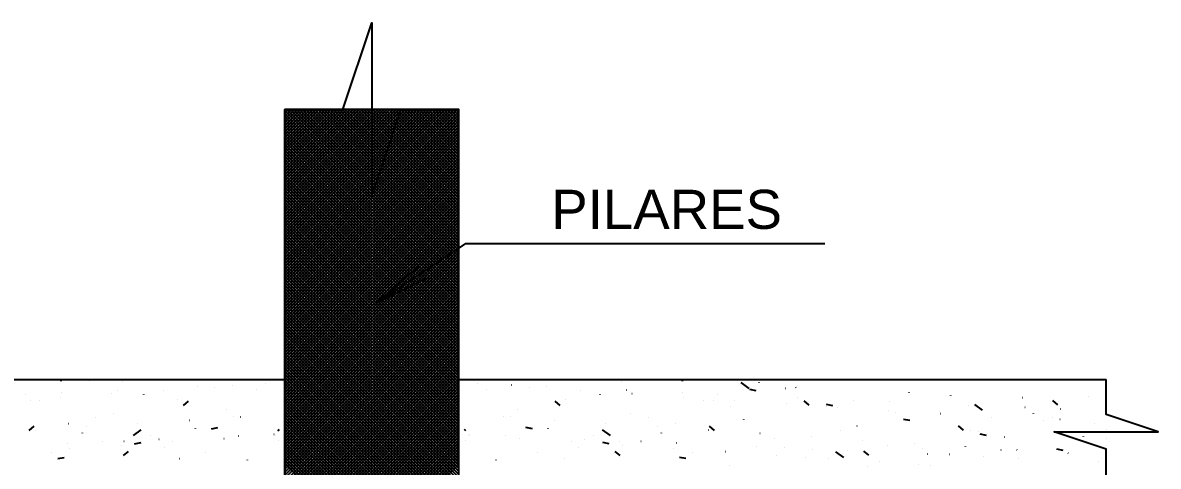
# Model space of a CAD drawing. Extents: x 0 to 119, y 0 to 84.
# Drawn here: x 44.99 to 50.22, y 37.44 to 39.49 of the extents above; entities that cross this region are included whole.
import ezdxf

# ---------------------------------------------------------------- set-up
doc = ezdxf.new("R2010")
doc.units = 0
doc.header["$MEASUREMENT"] = 0
for name, color, linetype in [('10', 252, 'CONTINUOUS'), ('29', 9, 'CONTINUOUS'), ('3', 7, 'CONTINUOUS'), ('32', 250, 'CONTINUOUS'), ('6', 178, 'CONTINUOUS')]:
    doc.layers.add(name, color=color, linetype=linetype)
doc.styles.add('TQS_ARIAL', font='arial.ttf')

msp = doc.modelspace()

# ---------------------------------------------------------------- linework, layer by layer
at = {"layer": '10', "color": 252, "linetype": 'Continuous'}
for p, q in [((45.166172, 37.834315), (45.166237, 37.834811)), ((45.294608, 37.838385), (45.297531, 37.840837)), ((45.448875, 37.830387), (45.449363, 37.830495)), ((45.792132, 37.808237), (45.792632, 37.808258)), ((45.872236, 37.805479), (45.872541, 37.805876)), ((45.954478, 37.815325), (45.954977, 37.815347)), ((46.108789, 37.820789), (46.109093, 37.821185)), ((47.084433, 37.820789), (47.084128, 37.821185)), ((47.238744, 37.815325), (47.238244, 37.815347)), ((47.320985, 37.805479), (47.320681, 37.805876)), ((47.401089, 37.808237), (47.400589, 37.808258)), ((47.744347, 37.830387), (47.743859, 37.830495)), ((47.898613, 37.838385), (47.89569, 37.840837)), ((48.02705, 37.834315), (48.026985, 37.834811)), ((48.333282, 37.800513), (48.296962, 37.82708)), ((48.365736, 37.789202), (48.336287, 37.794926)), ((48.379774, 37.826667), (48.379286, 37.826775)), ((48.501811, 37.799612), (48.501323, 37.79972)), ((48.548928, 37.803571), (48.548862, 37.804067)), ((49.043723, 37.839918), (49.042627, 37.840837)), ((49.971593, 37.813955), (49.971528, 37.814451)), ((45.003883, 37.773821), (45.004383, 37.773843)), ((45.025064, 37.745826), (45.025129, 37.746322)), ((45.068119, 37.745975), (45.068607, 37.746083)), ((45.162578, 37.75955), (45.162883, 37.759947)), ((45.166229, 37.780909), (45.166728, 37.780931)), ((45.399131, 37.77486), (45.399435, 37.775257)), ((45.424982, 37.792206), (45.425482, 37.792228)), ((45.546257, 37.771366), (45.546322, 37.771861)), ((45.635684, 37.79017), (45.635988, 37.790566)), ((45.703546, 37.749695), (45.704034, 37.749803)), ((46.06696, 37.793187), (46.067025, 37.793683)), ((47.126262, 37.793187), (47.126197, 37.793683)), ((47.489675, 37.749695), (47.489187, 37.749803)), ((47.557538, 37.79017), (47.557234, 37.790566)), ((47.646965, 37.771366), (47.6469, 37.771861)), ((47.768239, 37.792206), (47.76774, 37.792228)), ((47.794091, 37.77486), (47.793786, 37.775257)), ((48.026993, 37.780909), (48.026493, 37.780931)), ((48.030643, 37.75955), (48.030339, 37.759947)), ((48.125102, 37.745975), (48.124614, 37.746083)), ((48.168157, 37.745826), (48.168092, 37.746322)), ((48.189338, 37.773821), (48.188839, 37.773843)), ((48.267196, 37.744241), (48.266892, 37.744638)), ((48.556488, 37.757791), (48.555989, 37.757813)), ((48.609056, 37.72345), (48.586075, 37.742733)), ((48.815242, 37.746493), (48.814742, 37.746515)), ((49.069631, 37.781749), (49.069565, 37.782245)), ((49.261716, 37.768296), (49.261228, 37.768404)), ((49.590823, 37.75621), (49.590758, 37.756706)), ((49.754165, 37.724983), (49.731184, 37.744267)), ((49.897143, 37.764576), (49.896655, 37.764685)), ((49.976611, 37.775844), (49.976611, 37.775844)), ((49.976611, 37.746959), (49.976611, 37.746959)), ((45.729275, 37.721916), (45.752256, 37.7412)), ((45.925852, 37.704698), (45.925918, 37.705194)), ((47.267369, 37.704698), (47.267304, 37.705194)), ((47.463947, 37.721916), (47.440965, 37.7412)), ((48.247139, 37.71892), (48.246651, 37.719028)), ((48.503749, 37.728931), (48.503444, 37.729328)), ((48.719121, 37.720511), (48.689673, 37.726235)), ((48.690035, 37.715082), (48.68997, 37.715578)), ((48.740301, 37.713622), (48.739997, 37.714019)), ((48.976854, 37.698312), (48.97655, 37.698709)), ((48.977587, 37.739405), (48.977088, 37.739427)), ((49.210738, 37.693261), (49.210673, 37.693756)), ((49.344737, 37.723375), (49.344238, 37.723397)), ((49.408057, 37.699411), (49.371736, 37.725979)), ((49.603491, 37.712078), (49.602991, 37.712099)), ((49.765836, 37.70499), (49.765337, 37.705011)), ((49.976611, 37.695787), (49.976611, 37.695787)), ((49.976611, 37.695787), (49.976611, 37.695787)), ((49.976611, 37.695787), (49.976611, 37.695787)), ((45.200754, 37.638229), (45.201242, 37.638337)), ((45.322791, 37.665284), (45.323279, 37.665392)), ((45.405149, 37.682877), (45.405215, 37.683372)), ((45.51941, 37.638639), (45.519715, 37.639036)), ((45.755963, 37.653949), (45.756267, 37.654345)), ((45.958218, 37.669003), (45.958706, 37.669112)), ((45.992515, 37.669258), (45.99282, 37.669655)), ((47.200706, 37.669258), (47.200402, 37.669655)), ((47.235004, 37.669003), (47.234516, 37.669112)), ((47.437259, 37.653949), (47.436954, 37.654345)), ((47.673811, 37.638639), (47.673507, 37.639036)), ((47.788072, 37.682877), (47.788007, 37.683372)), ((47.870431, 37.665284), (47.869943, 37.665392)), ((47.992468, 37.638229), (47.99198, 37.638337)), ((48.309265, 37.657337), (48.309199, 37.657833)), ((49.007044, 37.687604), (49.006556, 37.687713)), ((49.072507, 37.65182), (49.043058, 37.657544)), ((49.213407, 37.683003), (49.213102, 37.6834)), ((49.449959, 37.667693), (49.449655, 37.66809)), ((49.642471, 37.683885), (49.641983, 37.683993)), ((49.686512, 37.652384), (49.686208, 37.652781)), ((49.73193, 37.667721), (49.731865, 37.668217)), ((49.764508, 37.65683), (49.76402, 37.656938)), ((49.923065, 37.637074), (49.92276, 37.637471)), ((45.018832, 37.606981), (45.041813, 37.626265)), ((45.046305, 37.60802), (45.046609, 37.608417)), ((45.264042, 37.594388), (45.264107, 37.594884)), ((45.282857, 37.62333), (45.283162, 37.623726)), ((45.498868, 37.582807), (45.535188, 37.609374)), ((45.784745, 37.616209), (45.78481, 37.616705)), ((45.85796, 37.613988), (45.887409, 37.619712)), ((46.145678, 37.58955), (46.146177, 37.589572)), ((46.152212, 37.584407), (46.152516, 37.584803)), ((46.163941, 37.605447), (46.170899, 37.611286)), ((47.02928, 37.605447), (47.022322, 37.611286)), ((47.041009, 37.584407), (47.040705, 37.584803)), ((47.047544, 37.58955), (47.047044, 37.589572)), ((47.335261, 37.613988), (47.305812, 37.619712)), ((47.408477, 37.616209), (47.408411, 37.616705)), ((47.694354, 37.582807), (47.658033, 37.609374)), ((47.910364, 37.62333), (47.91006, 37.623726)), ((47.929179, 37.594388), (47.929114, 37.594884)), ((48.146917, 37.60802), (48.146612, 37.608417)), ((48.174389, 37.606981), (48.151408, 37.626265)), ((48.383469, 37.59271), (48.383165, 37.593107)), ((48.752373, 37.606913), (48.751884, 37.607021)), ((48.831142, 37.626593), (48.831077, 37.627089)), ((49.319499, 37.608515), (49.296517, 37.627798)), ((49.351845, 37.604772), (49.35178, 37.605268)), ((49.3878, 37.603193), (49.387312, 37.603301)), ((49.425893, 37.583128), (49.396444, 37.588853)), ((49.976611, 37.609808), (49.976611, 37.609808)), ((49.976611, 37.609808), (49.976611, 37.609808)), ((49.976611, 37.609808), (49.976611, 37.609808)), ((45.195084, 37.548046), (45.195583, 37.548068)), ((45.357429, 37.555134), (45.357928, 37.555156)), ((45.442554, 37.538478), (45.442858, 37.538875)), ((45.455425, 37.557537), (45.455913, 37.557645)), ((45.504575, 37.545297), (45.534023, 37.551021)), ((45.577462, 37.584592), (45.57795, 37.5847)), ((45.616182, 37.566432), (45.616682, 37.566453)), ((45.679107, 37.553788), (45.679411, 37.554184)), ((45.915659, 37.569097), (45.915964, 37.569494)), ((45.983333, 37.582462), (45.983832, 37.582484)), ((46.165515, 37.558465), (46.165581, 37.55896)), ((47.027706, 37.558465), (47.027641, 37.55896)), ((47.209889, 37.582462), (47.209389, 37.582484)), ((47.277562, 37.569097), (47.277258, 37.569494)), ((47.514115, 37.553788), (47.51381, 37.554184)), ((47.577039, 37.566432), (47.57654, 37.566453)), ((47.615759, 37.584592), (47.615271, 37.5847)), ((47.688647, 37.545297), (47.659198, 37.551021)), ((47.737796, 37.557537), (47.737308, 37.557645)), ((47.750667, 37.538478), (47.750363, 37.538875)), ((47.835793, 37.555134), (47.835293, 37.555156)), ((47.998138, 37.548046), (47.997638, 37.548068)), ((48.450372, 37.568849), (48.450307, 37.569344)), ((48.620022, 37.577401), (48.619718, 37.577798)), ((48.856575, 37.562091), (48.85627, 37.562488)), ((48.97225, 37.538104), (48.972184, 37.5386)), ((49.093127, 37.546782), (49.092823, 37.547179)), ((49.509837, 37.576138), (49.509349, 37.576246)), ((49.873038, 37.579233), (49.872972, 37.579728)), ((49.976611, 37.567292), (49.976611, 37.567292)), ((49.976611, 37.538329), (49.976611, 37.538329)), ((45.122935, 37.505899), (45.123, 37.506395)), ((45.151189, 37.476606), (45.180638, 37.48233)), ((45.206001, 37.523169), (45.206306, 37.523565)), ((45.453499, 37.490512), (45.47648, 37.509796)), ((45.643638, 37.52772), (45.643703, 37.528216)), ((45.832134, 37.5039), (45.832622, 37.504008)), ((47.361088, 37.5039), (47.360599, 37.504008)), ((47.549584, 37.52772), (47.549519, 37.528216)), ((47.739723, 37.490512), (47.716741, 37.509796)), ((47.98722, 37.523169), (47.986916, 37.523565)), ((48.042033, 37.476606), (48.012584, 37.48233)), ((48.070287, 37.505899), (48.070221, 37.506395)), ((48.223773, 37.507859), (48.223468, 37.508256)), ((48.365288, 37.532016), (48.364789, 37.532038)), ((48.460325, 37.49255), (48.460021, 37.492946)), ((48.497701, 37.526221), (48.497213, 37.526329)), ((48.591479, 37.48036), (48.591414, 37.480856)), ((48.624042, 37.520719), (48.623542, 37.52074)), ((48.769129, 37.481706), (48.732808, 37.508273)), ((48.786387, 37.51363), (48.785887, 37.513652)), ((48.884832, 37.492046), (48.861851, 37.51133)), ((49.133128, 37.522501), (49.13264, 37.52261)), ((49.153537, 37.4976), (49.153038, 37.497622)), ((49.255165, 37.495446), (49.254677, 37.495555)), ((49.32968, 37.531472), (49.329376, 37.531869)), ((49.412291, 37.486303), (49.411791, 37.486325)), ((49.492952, 37.516283), (49.492887, 37.516779)), ((49.566233, 37.516163), (49.565928, 37.51656)), ((49.779279, 37.514437), (49.74983, 37.520161)), ((49.802785, 37.500853), (49.802481, 37.50125)), ((45.710097, 37.476845), (45.710585, 37.476953)), ((46.024408, 37.469976), (46.024473, 37.470472)), ((47.168813, 37.469976), (47.168748, 37.470472)), ((47.483125, 37.476845), (47.482636, 37.476953)), ((48.243029, 37.445529), (48.242541, 37.445638)), ((48.696878, 37.47724), (48.696574, 37.477637)), ((48.878456, 37.44181), (48.877968, 37.441918)), ((48.933431, 37.461931), (48.933126, 37.462327)), ((49.113357, 37.449615), (49.113292, 37.450111)), ((49.169983, 37.446621), (49.169679, 37.447018)), ((49.574636, 37.479215), (49.574136, 37.479236)), ((49.941786, 37.463185), (49.941287, 37.463206)), ((49.976611, 37.47608), (49.976611, 37.47608)), ((49.976611, 37.472657), (49.976611, 37.472657)), ((49.976611, 37.472657), (49.976611, 37.472657)), ((49.976611, 37.472657), (49.976611, 37.472657)), ((49.976611, 37.461664), (49.976611, 37.461664)), ((49.976611, 37.461664), (49.976611, 37.461664))]:
    msp.add_line(p, q, dxfattribs=at)
at = {"layer": '29', "color": 9, "linetype": 'Continuous'}
for p, q in [((46.196611, 38.291157), (46.991036, 39.085583)), ((46.196611, 38.305299), (46.976894, 39.085583)), ((46.196611, 38.319441), (46.962752, 39.085583)), ((46.196611, 38.333583), (46.94861, 39.085583)), ((46.196611, 38.347725), (46.934468, 39.085583)), ((46.196611, 38.361868), (46.920326, 39.085583)), ((46.196611, 38.37601), (46.906184, 39.085583)), ((46.196611, 38.390152), (46.892041, 39.085583)), ((46.196611, 38.404294), (46.877899, 39.085583)), ((46.196611, 38.418436), (46.863757, 39.085583)), ((46.196611, 38.432578), (46.849615, 39.085583)), ((46.196611, 38.44672), (46.835473, 39.085583)), ((46.196611, 38.460863), (46.821331, 39.085583)), ((46.196611, 38.475005), (46.807189, 39.085583)), ((46.196611, 38.489147), (46.793046, 39.085583)), ((46.196611, 38.503289), (46.778904, 39.085583)), ((46.196611, 38.517431), (46.764762, 39.085583)), ((46.196611, 38.531573), (46.75062, 39.085583)), ((46.196611, 38.545715), (46.736478, 39.085583)), ((46.196611, 38.559858), (46.722336, 39.085583)), ((46.196611, 38.574), (46.708194, 39.085583)), ((46.196611, 38.588142), (46.694051, 39.085583)), ((46.196611, 38.602284), (46.679909, 39.085583)), ((46.196611, 38.616426), (46.665767, 39.085583)), ((46.196611, 38.630568), (46.651625, 39.085583)), ((46.196611, 38.64471), (46.637483, 39.085583)), ((46.196611, 38.658852), (46.623341, 39.085583)), ((46.196611, 38.672995), (46.609199, 39.085583)), ((46.196611, 38.687137), (46.595057, 39.085583)), ((46.196611, 38.701279), (46.580914, 39.085583)), ((46.196611, 38.715421), (46.566772, 39.085583)), ((46.196611, 38.729563), (46.55263, 39.085583)), ((46.196611, 38.743705), (46.538488, 39.085583)), ((46.196611, 38.757847), (46.524346, 39.085583)), ((46.196611, 38.77199), (46.510204, 39.085583)), ((46.196611, 38.786132), (46.496062, 39.085583)), ((46.196611, 38.800274), (46.481919, 39.085583)), ((46.196611, 38.814416), (46.467777, 39.085583)), ((46.196611, 38.828558), (46.453635, 39.085583)), ((46.196611, 38.8427), (46.439493, 39.085583)), ((46.196611, 38.856842), (46.425351, 39.085583)), ((46.196611, 38.870984), (46.411209, 39.085583)), ((46.196611, 38.885127), (46.397067, 39.085583)), ((46.196611, 38.899269), (46.382924, 39.085583)), ((46.196611, 38.913411), (46.368782, 39.085583)), ((46.196611, 38.927553), (46.35464, 39.085583)), ((46.196611, 38.941695), (46.340498, 39.085583)), ((46.196611, 38.955837), (46.326356, 39.085583)), ((46.196611, 38.969979), (46.312214, 39.085583)), ((46.196611, 38.984122), (46.298072, 39.085583)), ((46.196611, 38.998264), (46.28393, 39.085583)), ((46.196611, 39.012406), (46.269787, 39.085583)), ((46.196611, 39.026548), (46.255645, 39.085583)), ((46.196611, 39.04069), (46.241503, 39.085583)), ((46.196611, 39.054832), (46.227361, 39.085583)), ((46.196611, 39.068974), (46.213219, 39.085583)), ((46.196611, 39.083117), (46.199077, 39.085583)), ((46.196611, 39.080467), (46.996611, 38.280467)), ((46.196611, 38.277015), (46.996611, 39.077015)), ((46.196611, 39.066325), (46.996611, 38.266325)), ((46.196611, 38.262873), (46.996611, 39.062873)), ((46.196611, 39.052183), (46.996611, 38.252183)), ((46.196611, 38.248731), (46.996611, 39.048731)), ((46.205637, 39.085583), (46.996611, 38.294609)), ((46.21978, 39.085583), (46.996611, 38.308751)), ((46.233922, 39.085583), (46.996611, 38.322893)), ((46.248064, 39.085583), (46.996611, 38.337036)), ((46.262206, 39.085583), (46.996611, 38.351178)), ((46.276348, 39.085583), (46.996611, 38.36532)), ((46.29049, 39.085583), (46.996611, 38.379462)), ((46.304632, 39.085583), (46.996611, 38.393604)), ((46.318775, 39.085583), (46.996611, 38.407746)), ((46.332917, 39.085583), (46.996611, 38.421888)), ((46.347059, 39.085583), (46.996611, 38.436031)), ((46.361201, 39.085583), (46.996611, 38.450173)), ((46.375343, 39.085583), (46.996611, 38.464315)), ((46.389485, 39.085583), (46.996611, 38.478457)), ((46.403627, 39.085583), (46.996611, 38.492599)), ((46.417769, 39.085583), (46.996611, 38.506741)), ((46.431912, 39.085583), (46.996611, 38.520883)), ((46.446054, 39.085583), (46.996611, 38.535026)), ((46.460196, 39.085583), (46.996611, 38.549168)), ((46.474338, 39.085583), (46.996611, 38.56331)), ((46.48848, 39.085583), (46.996611, 38.577452)), ((46.502622, 39.085583), (46.996611, 38.591594)), ((46.516764, 39.085583), (46.996611, 38.605736)), ((46.530907, 39.085583), (46.996611, 38.619878)), ((46.545049, 39.085583), (46.996611, 38.63402)), ((46.559191, 39.085583), (46.996611, 38.648163)), ((46.573333, 39.085583), (46.996611, 38.662305)), ((46.587475, 39.085583), (46.996611, 38.676447)), ((46.601617, 39.085583), (46.996611, 38.690589)), ((46.615759, 39.085583), (46.996611, 38.704731)), ((46.629902, 39.085583), (46.996611, 38.718873)), ((46.644044, 39.085583), (46.996611, 38.733015)), ((46.658186, 39.085583), (46.996611, 38.747158)), ((46.672328, 39.085583), (46.996611, 38.7613)), ((46.68647, 39.085583), (46.996611, 38.775442)), ((46.700612, 39.085583), (46.996611, 38.789584)), ((46.714754, 39.085583), (46.996611, 38.803726)), ((46.728896, 39.085583), (46.996611, 38.817868)), ((46.743039, 39.085583), (46.996611, 38.83201)), ((46.757181, 39.085583), (46.996611, 38.846152)), ((46.771323, 39.085583), (46.996611, 38.860295)), ((46.785465, 39.085583), (46.996611, 38.874437)), ((46.799607, 39.085583), (46.996611, 38.888579)), ((46.813749, 39.085583), (46.996611, 38.902721)), ((46.827891, 39.085583), (46.996611, 38.916863)), ((46.842034, 39.085583), (46.996611, 38.931005)), ((46.856176, 39.085583), (46.996611, 38.945147)), ((46.870318, 39.085583), (46.996611, 38.95929)), ((46.88446, 39.085583), (46.996611, 38.973432)), ((46.898602, 39.085583), (46.996611, 38.987574)), ((46.912744, 39.085583), (46.996611, 39.001716)), ((46.926886, 39.085583), (46.996611, 39.015858)), ((46.941028, 39.085583), (46.996611, 39.03)), ((46.955171, 39.085583), (46.996611, 39.044142)), ((46.969313, 39.085583), (46.996611, 39.058285)), ((46.983455, 39.085583), (46.996611, 39.072427)), ((46.196611, 39.038041), (46.996611, 38.238041)), ((46.196611, 38.234588), (46.996611, 39.034588)), ((46.196611, 39.023899), (46.996611, 38.223899)), ((46.196611, 38.220446), (46.996611, 39.020446)), ((46.196611, 39.009756), (46.996611, 38.209756)), ((46.196611, 38.206304), (46.996611, 39.006304)), ((46.196611, 38.995614), (46.996611, 38.195614)), ((46.196611, 38.192162), (46.996611, 38.992162)), ((46.196611, 38.981472), (46.996611, 38.181472)), ((46.196611, 38.17802), (46.996611, 38.97802)), ((46.196611, 38.96733), (46.996611, 38.16733)), ((46.196611, 38.163878), (46.996611, 38.963878)), ((46.196611, 38.953188), (46.996611, 38.153188)), ((46.196611, 38.149736), (46.996611, 38.949736)), ((46.196611, 38.939046), (46.996611, 38.139046)), ((46.196611, 38.135593), (46.996611, 38.935593)), ((46.196611, 38.924904), (46.996611, 38.124904)), ((46.196611, 38.121451), (46.996611, 38.921451)), ((46.196611, 38.910761), (46.996611, 38.110761)), ((46.196611, 38.107309), (46.996611, 38.907309)), ((46.196611, 38.896619), (46.996611, 38.096619)), ((46.196611, 38.093167), (46.996611, 38.893167)), ((46.196611, 38.882477), (46.996611, 38.082477)), ((46.196611, 38.079025), (46.996611, 38.879025)), ((46.196611, 38.868335), (46.996611, 38.068335)), ((46.196611, 38.064883), (46.996611, 38.864883)), ((46.196611, 38.854193), (46.996611, 38.054193)), ((46.196611, 38.050741), (46.996611, 38.850741)), ((46.196611, 38.840051), (46.996611, 38.040051)), ((46.196611, 38.036598), (46.996611, 38.836598)), ((46.196611, 38.825909), (46.996611, 38.025909)), ((46.196611, 38.022456), (46.996611, 38.822456)), ((46.196611, 38.811766), (46.996611, 38.011766)), ((46.196611, 38.008314), (46.996611, 38.808314)), ((46.196611, 38.797624), (46.996611, 37.997624)), ((46.196611, 37.994172), (46.996611, 38.794172)), ((46.196611, 38.783482), (46.996611, 37.983482)), ((46.196611, 37.98003), (46.996611, 38.78003)), ((46.196611, 38.76934), (46.996611, 37.96934)), ((46.196611, 37.965888), (46.996611, 38.765888)), ((46.196611, 38.755198), (46.996611, 37.955198)), ((46.196611, 37.951746), (46.996611, 38.751746)), ((46.196611, 38.741056), (46.996611, 37.941056)), ((46.196611, 37.937604), (46.996611, 38.737604)), ((46.196611, 38.726914), (46.996611, 37.926914)), ((46.196611, 37.923461), (46.996611, 38.723461)), ((46.196611, 38.712772), (46.996611, 37.912772)), ((46.196611, 37.909319), (46.996611, 38.709319)), ((46.196611, 38.698629), (46.996611, 37.898629)), ((46.196611, 37.895177), (46.996611, 38.695177)), ((46.196611, 38.684487), (46.996611, 37.884487)), ((46.196611, 37.881035), (46.996611, 38.681035)), ((46.196611, 38.670345), (46.996611, 37.870345)), ((46.196611, 37.866893), (46.996611, 38.666893)), ((46.196611, 38.656203), (46.996611, 37.856203)), ((46.196611, 37.852751), (46.996611, 38.652751)), ((46.196611, 38.642061), (46.996611, 37.842061)), ((46.196611, 37.838609), (46.996611, 38.638609)), ((46.196611, 38.627919), (46.996611, 37.827919)), ((46.196611, 37.824466), (46.996611, 38.624466)), ((46.196611, 38.613777), (46.996611, 37.813777)), ((46.196611, 37.810324), (46.996611, 38.610324)), ((46.196611, 38.599634), (46.996611, 37.799634)), ((46.196611, 37.796182), (46.996611, 38.596182)), ((46.196611, 38.585492), (46.996611, 37.785492)), ((46.196611, 37.78204), (46.996611, 38.58204)), ((46.196611, 38.57135), (46.996611, 37.77135)), ((46.196611, 37.767898), (46.996611, 38.567898)), ((46.196611, 38.557208), (46.996611, 37.757208)), ((46.196611, 37.753756), (46.996611, 38.553756)), ((46.196611, 38.543066), (46.996611, 37.743066)), ((46.196611, 37.739614), (46.996611, 38.539614)), ((46.196611, 38.528924), (46.996611, 37.728924)), ((46.196611, 37.725472), (46.996611, 38.525472)), ((46.196611, 38.514782), (46.996611, 37.714782)), ((46.196611, 37.711329), (46.996611, 38.511329)), ((46.196611, 38.50064), (46.996611, 37.70064)), ((46.196611, 37.697187), (46.996611, 38.497187)), ((46.196611, 38.486497), (46.996611, 37.686497)), ((46.196611, 37.683045), (46.996611, 38.483045)), ((46.196611, 38.472355), (46.996611, 37.672355)), ((46.196611, 37.668903), (46.996611, 38.468903)), ((46.196611, 38.458213), (46.996611, 37.658213)), ((46.196611, 37.654761), (46.996611, 38.454761)), ((46.196611, 38.444071), (46.996611, 37.644071)), ((46.196611, 37.640619), (46.996611, 38.440619)), ((46.196611, 38.429929), (46.996611, 37.629929)), ((46.196611, 37.626477), (46.996611, 38.426477)), ((46.196611, 38.415787), (46.996611, 37.615787)), ((46.196611, 37.612334), (46.996611, 38.412334)), ((46.196611, 38.401645), (46.996611, 37.601645)), ((46.196611, 37.598192), (46.996611, 38.398192)), ((46.196611, 38.387502), (46.996611, 37.587502)), ((46.196611, 37.58405), (46.996611, 38.38405)), ((46.196611, 38.37336), (46.996611, 37.57336)), ((46.196611, 37.569908), (46.996611, 38.369908)), ((46.196611, 38.359218), (46.996611, 37.559218)), ((46.196611, 37.555766), (46.996611, 38.355766)), ((46.196611, 38.345076), (46.996611, 37.545076)), ((46.196611, 37.541624), (46.996611, 38.341624)), ((46.196611, 38.330934), (46.996611, 37.530934)), ((46.196611, 37.527482), (46.996611, 38.327482)), ((46.196611, 38.316792), (46.996611, 37.516792)), ((46.196611, 37.513339), (46.996611, 38.313339)), ((46.196611, 38.30265), (46.996611, 37.50265)), ((46.196611, 37.499197), (46.996611, 38.299197)), ((46.196611, 38.288507), (46.996611, 37.488507)), ((46.196611, 37.485055), (46.996611, 38.285055)), ((46.196611, 38.274365), (46.996611, 37.474365)), ((46.196611, 37.470913), (46.996611, 38.270913)), ((46.196611, 38.260223), (46.996611, 37.460223)), ((46.196611, 37.456771), (46.996611, 38.256771)), ((46.196611, 38.246081), (46.996611, 37.446081)), ((46.196611, 37.442629), (46.996611, 38.242629)), ((46.196611, 38.231939), (46.996611, 37.431939)), ((46.196611, 37.428487), (46.996611, 38.228487)), ((46.196611, 38.217797), (46.996611, 37.417797)), ((46.196611, 37.414345), (46.996611, 38.214345)), ((46.196611, 38.203655), (46.996611, 37.403655)), ((46.196611, 37.400202), (46.996611, 38.200202)), ((46.196611, 38.189513), (46.996611, 37.389513)), ((46.196611, 37.38606), (46.996611, 38.18606)), ((46.196611, 38.17537), (46.996611, 37.37537)), ((46.196611, 37.371918), (46.996611, 38.171918)), ((46.196611, 38.161228), (46.996611, 37.360837)), ((46.196611, 38.147086), (46.982859, 37.360837)), ((46.196611, 38.132944), (46.968717, 37.360837)), ((46.196611, 38.118802), (46.954575, 37.360837)), ((46.199672, 37.360837), (46.996611, 38.157776)), ((46.213814, 37.360837), (46.996611, 38.143634)), ((46.227957, 37.360837), (46.996611, 38.129492)), ((46.242099, 37.360837), (46.996611, 38.11535)), ((46.196611, 38.10466), (46.940433, 37.360837)), ((46.196611, 38.090518), (46.926291, 37.360837)), ((46.196611, 38.076375), (46.912149, 37.360837)), ((46.196611, 38.062233), (46.898007, 37.360837)), ((46.256241, 37.360837), (46.996611, 38.101207)), ((46.270383, 37.360837), (46.996611, 38.087065)), ((46.284525, 37.360837), (46.996611, 38.072923)), ((46.298667, 37.360837), (46.996611, 38.058781)), ((46.196611, 38.048091), (46.883864, 37.360837)), ((46.196611, 38.033949), (46.869722, 37.360837)), ((46.196611, 38.019807), (46.85558, 37.360837)), ((46.196611, 38.005665), (46.841438, 37.360837)), ((46.312809, 37.360837), (46.996611, 38.044639)), ((46.326951, 37.360837), (46.996611, 38.030497)), ((46.341094, 37.360837), (46.996611, 38.016355)), ((46.196611, 37.991523), (46.827296, 37.360837)), ((46.196611, 37.97738), (46.813154, 37.360837)), ((46.196611, 37.963238), (46.799012, 37.360837)), ((46.355236, 37.360837), (46.996611, 38.002212)), ((46.369378, 37.360837), (46.996611, 37.98807)), ((46.38352, 37.360837), (46.996611, 37.973928)), ((46.397662, 37.360837), (46.996611, 37.959786)), ((46.196611, 37.949096), (46.784869, 37.360837)), ((46.196611, 37.934954), (46.770727, 37.360837)), ((46.196611, 37.920812), (46.756585, 37.360837)), ((46.196611, 37.90667), (46.742443, 37.360837)), ((46.411804, 37.360837), (46.996611, 37.945644)), ((46.425946, 37.360837), (46.996611, 37.931502)), ((46.440089, 37.360837), (46.996611, 37.91736)), ((46.454231, 37.360837), (46.996611, 37.903218)), ((46.196611, 37.892528), (46.728301, 37.360837)), ((46.196611, 37.878386), (46.714159, 37.360837)), ((46.196611, 37.864243), (46.700017, 37.360837)), ((46.196611, 37.850101), (46.685875, 37.360837)), ((46.468373, 37.360837), (46.996611, 37.889075)), ((46.482515, 37.360837), (46.996611, 37.874933)), ((46.496657, 37.360837), (46.996611, 37.860791)), ((46.510799, 37.360837), (46.996611, 37.846649)), ((46.196611, 37.835959), (46.671732, 37.360837)), ((46.196611, 37.821817), (46.65759, 37.360837)), ((46.196611, 37.807675), (46.643448, 37.360837)), ((46.524941, 37.360837), (46.996611, 37.832507)), ((46.539084, 37.360837), (46.996611, 37.818365)), ((46.553226, 37.360837), (46.996611, 37.804223)), ((46.196611, 37.793533), (46.629306, 37.360837)), ((46.196611, 37.779391), (46.615164, 37.360837)), ((46.196611, 37.765248), (46.601022, 37.360837)), ((46.196611, 37.751106), (46.58688, 37.360837)), ((46.567368, 37.360837), (46.996611, 37.79008)), ((46.58151, 37.360837), (46.996611, 37.775938)), ((46.595652, 37.360837), (46.996611, 37.761796)), ((46.609794, 37.360837), (46.996611, 37.747654)), ((46.196611, 37.736964), (46.572737, 37.360837)), ((46.196611, 37.722822), (46.558595, 37.360837)), ((46.196611, 37.70868), (46.544453, 37.360837)), ((46.196611, 37.694538), (46.530311, 37.360837)), ((46.623936, 37.360837), (46.996611, 37.733512)), ((46.638078, 37.360837), (46.996611, 37.71937)), ((46.652221, 37.360837), (46.996611, 37.705228)), ((46.666363, 37.360837), (46.996611, 37.691086)), ((46.196611, 37.680396), (46.516169, 37.360837)), ((46.196611, 37.666254), (46.502027, 37.360837)), ((46.196611, 37.652111), (46.487885, 37.360837)), ((46.196611, 37.637969), (46.473742, 37.360837)), ((46.680505, 37.360837), (46.996611, 37.676943)), ((46.694647, 37.360837), (46.996611, 37.662801)), ((46.708789, 37.360837), (46.996611, 37.648659)), ((46.196611, 37.623827), (46.4596, 37.360837)), ((46.196611, 37.609685), (46.445458, 37.360837)), ((46.196611, 37.595543), (46.431316, 37.360837)), ((46.722931, 37.360837), (46.996611, 37.634517)), ((46.737073, 37.360837), (46.996611, 37.620375)), ((46.751216, 37.360837), (46.996611, 37.606233)), ((46.765358, 37.360837), (46.996611, 37.592091)), ((46.196611, 37.581401), (46.417174, 37.360837)), ((46.196611, 37.567259), (46.403032, 37.360837)), ((46.196611, 37.553116), (46.38889, 37.360837)), ((46.196611, 37.538974), (46.374748, 37.360837)), ((46.7795, 37.360837), (46.996611, 37.577948)), ((46.793642, 37.360837), (46.996611, 37.563806)), ((46.807784, 37.360837), (46.996611, 37.549664)), ((46.821926, 37.360837), (46.996611, 37.535522)), ((46.196611, 37.524832), (46.360605, 37.360837)), ((46.196611, 37.51069), (46.346463, 37.360837)), ((46.196611, 37.496548), (46.332321, 37.360837)), ((46.196611, 37.482406), (46.318179, 37.360837)), ((46.836068, 37.360837), (46.996611, 37.52138)), ((46.85021, 37.360837), (46.996611, 37.507238)), ((46.864353, 37.360837), (46.996611, 37.493096)), ((46.196611, 37.468264), (46.304037, 37.360837)), ((46.196611, 37.454121), (46.289895, 37.360837)), ((46.878495, 37.360837), (46.996611, 37.478953)), ((46.892637, 37.360837), (46.996611, 37.464811)), ((46.906779, 37.360837), (46.996611, 37.450669))]:
    msp.add_line(p, q, dxfattribs=at)
msp.add_lwpolyline([(46.196611, 37.360837), (46.996611, 37.360837), (46.996611, 39.085583), (46.196611, 39.085583), (46.196611, 37.360837)], dxfattribs=at)
at = {"layer": '3', "color": 7, "linetype": 'Continuous'}
for p, q in [((43.216611, 37.840837), (46.196611, 37.840837)), ((46.996611, 37.840837), (49.976611, 37.840837))]:
    msp.add_line(p, q, dxfattribs=at)
msp.add_lwpolyline([(49.976611, 37.360837), (49.976611, 37.520838), (49.736611, 37.600837), (50.216611, 37.600837), (49.976611, 37.680838), (49.976611, 37.840837)], dxfattribs=at)
at = {"layer": '32', "color": 250, "linetype": 'Continuous'}
msp.add_lwpolyline([(48.681157, 38.46675), (47.025488, 38.46675), (46.621826, 38.197959), (46.810048, 38.362497), (46.621826, 38.197959), (46.84622, 38.308175)], dxfattribs=at)
at = {"layer": '6', "color": 178, "linetype": 'Continuous'}
for p, q in [((46.196611, 37.360837), (46.196611, 39.085583)), ((46.996611, 37.360837), (46.996611, 39.085583)), ((46.196611, 37.360837), (46.196611, 37.840837)), ((46.996611, 37.360837), (46.996611, 37.840837))]:
    msp.add_line(p, q, dxfattribs=at)
msp.add_lwpolyline([(46.196611, 39.085583), (46.463278, 39.085583), (46.596611, 39.485583), (46.596611, 38.685583), (46.729944, 39.085583), (46.996611, 39.085583)], dxfattribs=at)

# ---------------------------------------------------------------- texts
at = {"layer": '32', "color": 250, "linetype": 'Continuous', "style": 'TQS_ARIAL'}
msp.add_text('PILARES', height=0.18, dxfattribs=at).set_placement((47.422402, 38.535644))

doc.saveas('drawing.dxf')
